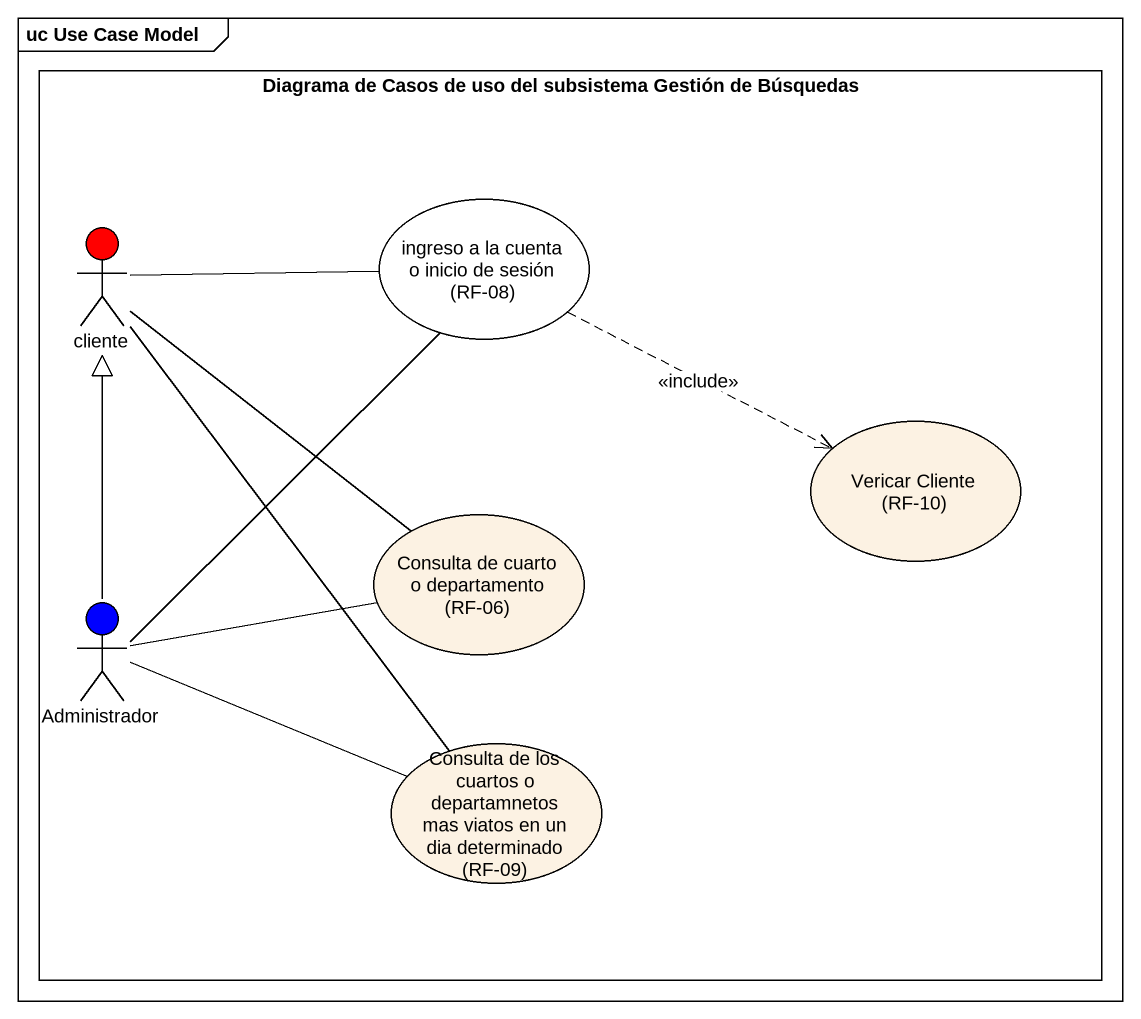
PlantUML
@startuml
mainframe uc Use Case Model
rectangle "Diagrama de Casos de uso del subsistema Gestión de Búsquedas" as Diagrama_de_Casos_de_uso {
  actor cliente #FF0000
  usecase "ingreso a la cuenta o inicio de sesión (RF-08)" as ingreso_a_la_cuenta_o #FFFFFF
  usecase "Vericar Cliente (RF-10)" as Vericar_Cliente_RF_10
  usecase "Consulta de cuarto o departamento (RF-06)" as Consulta_de_cuarto_o
  actor Administrador #0000FF
  usecase "Consulta de los cuartos o departamnetos mas viatos en un dia determinado (RF-09)" as Consulta_de_los_cuartos_o
}
cliente -right- ingreso_a_la_cuenta_o
cliente -- Consulta_de_cuarto_o
cliente -- Consulta_de_los_cuartos_o
ingreso_a_la_cuenta_o .right.> Vericar_Cliente_RF_10 : <<include>>
Administrador -up-|> cliente
Administrador -up- ingreso_a_la_cuenta_o
Administrador -right- Consulta_de_cuarto_o
Administrador -right- Consulta_de_los_cuartos_o
@enduml
